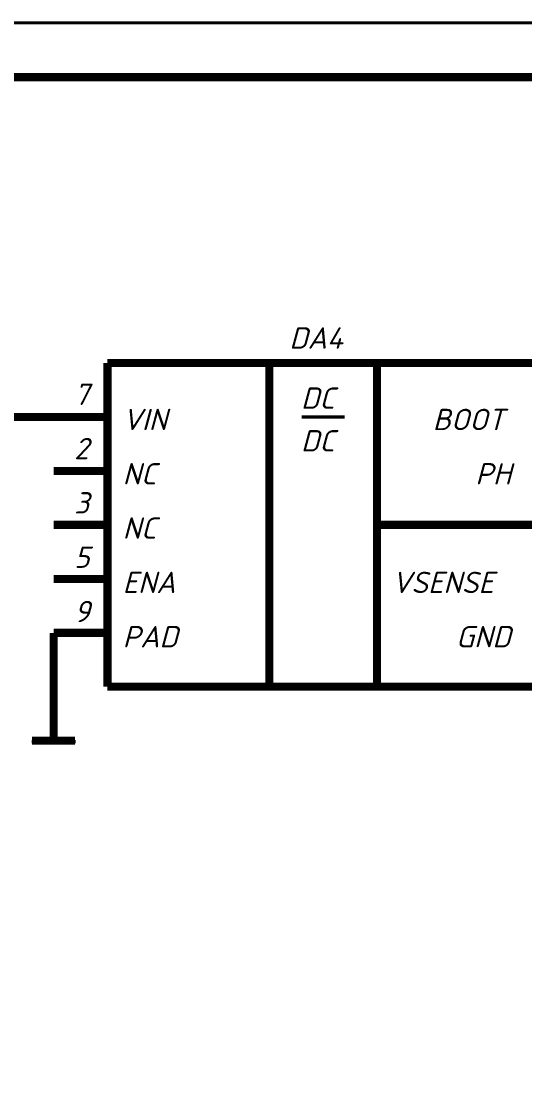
# Model space of a CAD drawing. Header units: inches. Extents: x 0 to 841, y 0 to 594.
# Drawn here: x 224.5 to 271.2, y 495.9 to 594.1 of the extents above; entities that cross this region are included whole.
import ezdxf

# ---------------------------------------------------------------- set-up
doc = ezdxf.new("R2010")
doc.units = ezdxf.units.IN
doc.layers.add('Sheet', color=255, linetype='Continuous')
doc.styles.get("Standard").update_dxf_attribs({"font": 'isocpeui.ttf'})

msp = doc.modelspace()

# ---------------------------------------------------------------- linework, layer by layer
at = {"layer": 'Sheet'}
for points in [[(0.045, 594, 0.3, 0.3, 0), (841, 594, 0.3, 0.3, 0), (841, 0, 0.3, 0.3, 0), (0.045, 0, 0.3, 0.3, 0), (0.045, 594, 0.3, 0.3, 0)], [(0.045, 594, 0.3, 0.3, 0), (841, 594, 0.3, 0.3, 0), (841, 0, 0.3, 0.3, 0), (0.045, 0, 0.3, 0.3, 0), (0.045, 594, 0.3, 0.3, 0)], [(0.045, 594, 0.0991, 0.0991, 0), (0.045, 0, 0.0991, 0.0991, 0), (841, 0, 0.0991, 0.0991, 0), (841, 594, 0.0991, 0.0991, 0), (0.045, 594, 0.0991, 0.0991, 0), (0.045, 594, 0.0991, 0.0991, 0)], [(0.045, 594, 0.0991, 0.0991, 0), (0.045, 0, 0.0991, 0.0991, 0), (841, 0, 0.0991, 0.0991, 0), (841, 594, 0.0991, 0.0991, 0), (0.045, 594, 0.0991, 0.0991, 0), (0.045, 594, 0.0991, 0.0991, 0)], [(20.032, 588.969, 0.749, 0.749, 0), (836.014, 588.969, 0.749, 0.749, 0), (836.014, 4.986, 0.749, 0.749, 0), (20.032, 4.986, 0.749, 0.749, 0), (20.032, 588.969, 0.749, 0.749, 0)]]:
    msp.add_lwpolyline(points, format="xyseb", close=True, dxfattribs=at)
for points in [[(232.517, 562.49, 0.749, 0.749, 0), (272.514, 562.49, 0.749, 0.749, 0)], [(232.517, 532.496, 0.749, 0.749, 0), (232.517, 562.49, 0.749, 0.749, 0)], [(247.519, 562.49, 0.749, 0.749, 0), (247.519, 532.496, 0.749, 0.749, 0)], [(257.512, 562.49, 0.749, 0.749, 0), (257.512, 532.496, 0.749, 0.749, 0)], [(187.523, 557.493, 0.749, 0.749, 0), (200.02, 557.493, 0.749, 0.749, 0), (200.02, 557.493, 0.749, 0.749, 0), (215.022, 557.493, 0.749, 0.749, 0), (215.022, 557.493, 0.749, 0.749, 0), (227.52, 557.493, 0.749, 0.749, 0)], [(227.52, 557.493, 0.749, 0.749, 0), (232.517, 557.493, 0.749, 0.749, 0)], [(232.517, 557.493, 0.749, 0.749, 0), (227.52, 557.493, 0.749, 0.749, 0)], [(232.517, 557.493, 0.3, 0.3, 0), (227.52, 557.493, 0.3, 0.3, 0)], [(250.517, 557.493, 0.3, 0.3, 0), (254.514, 557.493, 0.3, 0.3, 0)], [(232.517, 552.495, 0.749, 0.749, 0), (227.52, 552.495, 0.749, 0.749, 0)], [(232.517, 552.495, 0.3, 0.3, 0), (227.52, 552.495, 0.3, 0.3, 0)], [(232.517, 547.498, 0.749, 0.749, 0), (227.52, 547.498, 0.749, 0.749, 0)], [(232.517, 547.498, 0.3, 0.3, 0), (227.52, 547.498, 0.3, 0.3, 0)], [(272.514, 547.498, 0.749, 0.749, 0), (257.512, 547.498, 0.749, 0.749, 0)], [(232.517, 542.49, 0.749, 0.749, 0), (227.52, 542.49, 0.749, 0.749, 0)], [(232.517, 542.49, 0.3, 0.3, 0), (227.52, 542.49, 0.3, 0.3, 0)], [(232.517, 537.493, 0.749, 0.749, 0), (227.52, 537.493, 0.749, 0.749, 0)], [(227.52, 532.496, 0.749, 0.749, 0), (227.52, 537.493, 0.749, 0.749, 0), (227.52, 537.493, 0.749, 0.749, 0)], [(232.517, 537.493, 0.3, 0.3, 0), (227.52, 537.493, 0.3, 0.3, 0)], [(227.52, 532.496, 0.749, 0.749, 0), (227.52, 527.498, 0.749, 0.749, 0)], [(227.52, 532.496, 0.3, 0.3, 0), (227.52, 527.42, 0.3, 0.3, 0)], [(272.514, 532.496, 0.749, 0.749, 0), (232.517, 532.496, 0.749, 0.749, 0)], [(225.521, 527.498, 0.749, 0.749, 0), (229.519, 527.498, 0.749, 0.749, 0)], [(225.488, 527.42, 0.3, 0.3, 0), (229.552, 527.42, 0.3, 0.3, 0)]]:
    msp.add_lwpolyline(points, format="xyseb", dxfattribs=at)

# ---------------------------------------------------------------- texts
for s, height, p in [('DA4', 1.9764, (249.372, 563.815)), ('7', 1.976, (229.429, 558.604)), ('DC', 1.9764, (250.449, 558.245)), ('VIN', 1.9764, (233.921, 556.269)), ('BOOT', 1.9764, (262.667, 556.269)), ('DC', 1.9764, (250.449, 554.292)), ('2', 1.976, (229.429, 553.574)), ('NC', 1.9764, (233.921, 551.238)), ('PH', 1.9764, (266.619, 551.238)), ('3', 1.976, (229.429, 548.543)), ('NC', 1.9764, (233.921, 546.207)), ('5', 1.976, (229.429, 543.512)), ('ENA', 1.9764, (233.921, 541.176)), ('VSENSE', 1.9764, (258.894, 541.176)), ('9', 1.976, (229.429, 538.481)), ('PAD', 1.9764, (233.921, 536.145)), ('GND', 1.9764, (264.822, 536.145))]:
    msp.add_text(s, height=height, dxfattribs=at).set_placement(p)

doc.saveas('drawing.dxf')
